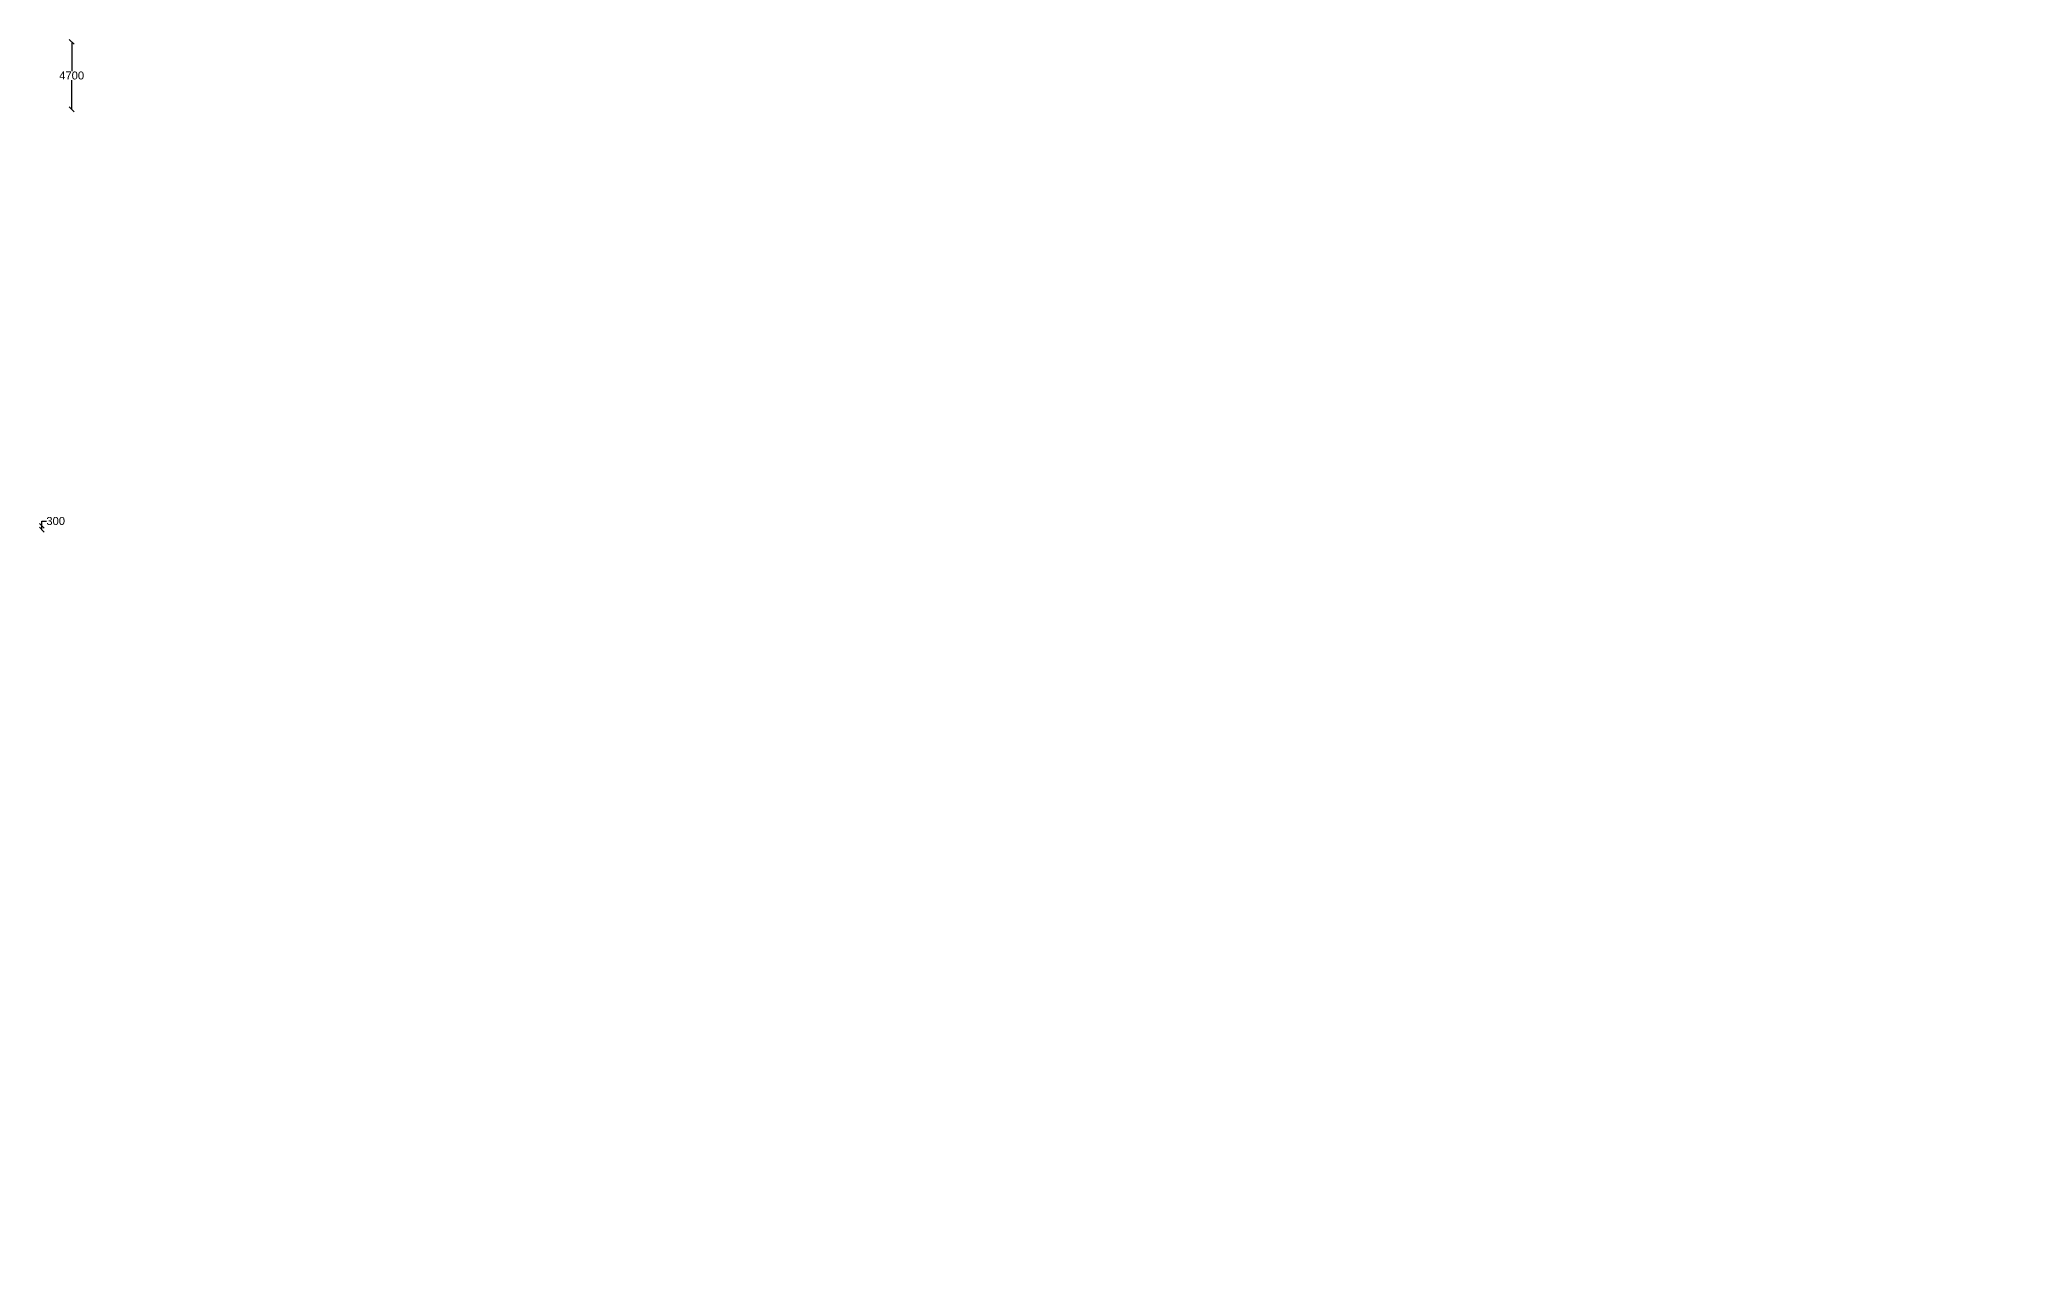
# Model space of a CAD drawing. Header units: metres. Extents: x 119 to 1793, y 659 to 1072.
# Drawn here: x 119.4 to 537.8, y 754.9 to 1017.1 of the extents above; entities that cross this region are included whole.
import ezdxf

# ---------------------------------------------------------------- set-up
doc = ezdxf.new("R2010")
doc.units = ezdxf.units.M
doc.header["$MEASUREMENT"] = 0
doc.linetypes.add('ACAD_ISO03W100', pattern=[30, 12, -18])
doc.layers.add('DIMENSION', color=255, linetype='Continuous')
doc.layers.add('DRAWING', color=7, linetype='Continuous')
doc.styles.get("Standard").update_dxf_attribs({"font": 'ARIAL_1.TTF'})
doc.dimstyles.get("Standard").update_dxf_attribs({"dimtxt": 1.7, "dimasz": 1, "dimexe": 0.18, "dimexo": 0.0625, "dimgap": 0.09, "dimtad": 0, "dimtih": 1, "dimtoh": 1, "dimdec": 0, "dimzin": 0, "dimdsep": 46, "dimtxsty": 'Standard', "dimblk": 'OBLIQUE', "dimcen": 0, "dimse1": 1, "dimse2": 1, "dimadec": 0, "dimazin": 0, "dimtfac": 1, "dimtdec": 0, "dimtofl": 0, "dimtmove": 0, "dimatfit": 3, "dimfxl": 0, "dimtolj": 1, "dimtzin": 0, "dimarcsym": 0})

# ---------------------------------------------------------------- blocks, each defined once
blk = doc.blocks.new('_Oblique')
at = {"color": 0, "linetype": 'ByBlock', "lineweight": -2}
blk.add_line((-0.5, -0.5), (0.5, 0.5), dxfattribs=at)
blk = doc.blocks.new('*D193')
at = {"layer": 'Defpoints', "color": 0, "linetype": 'ACAD_ISO03W100'}
for p in [(126.29, 1016.61), (126.31, 1016.61), (126.29, 1002.25)]:
    blk.add_point(p, dxfattribs=at)
at = {"layer": 'DIMENSION', "color": 0, "linetype": 'ACAD_ISO03W100', "lineweight": -2}
for p, q in [((126.31, 1016.61), (126.31, 1010.39)), ((126.31, 1002.25), (126.31, 1008.47))]:
    blk.add_line(p, q, dxfattribs=at)
for p, rotation in [((126.31, 1016.61), 90), ((126.31, 1002.25), 270)]:
    blk.add_blockref('_Oblique', p, dxfattribs=dict(at, rotation=rotation))
at = {"layer": 'DIMENSION', "color": 0, "linetype": 'ACAD_ISO03W100', "insert": (126.31, 1009.43), "char_height": 1.7, "attachment_point": 5}
blk.add_mtext('\\A1;4700', dxfattribs=at)
blk = doc.blocks.new('*D209')
at = {"layer": 'Defpoints', "color": 0, "linetype": 'ACAD_ISO03W100'}
for p in [(119.95, 913.77), (119.96, 913.77), (119.96, 912.93)]:
    blk.add_point(p, dxfattribs=at)
at = {"layer": 'DIMENSION', "color": 0, "linetype": 'ACAD_ISO03W100', "lineweight": -2}
for p, q in [((119.95, 913.77), (119.95, 914.77)), ((119.95, 914.77), (120.95, 914.77)), ((119.95, 912.93), (119.95, 913.77))]:
    blk.add_line(p, q, dxfattribs=at)
for p, rotation in [((119.95, 913.77), 90), ((119.95, 912.93), 270)]:
    blk.add_blockref('_Oblique', p, dxfattribs=dict(at, rotation=rotation))
at = {"layer": 'DIMENSION', "color": 0, "linetype": 'ACAD_ISO03W100', "insert": (122.91, 914.77), "char_height": 1.7, "attachment_point": 5}
blk.add_mtext('\\A1;300', dxfattribs=at)
blk = doc.blocks.new('*D245')
at = {"layer": 'Defpoints', "color": 0, "linetype": 'ACAD_ISO03W100'}
for p in [(136.03, 760.87), (1574.06, 760.87), (1575.49, 755.36)]:
    blk.add_point(p, dxfattribs=at)
at = {"layer": 'DRAWING', "color": 0, "linetype": 'ACAD_ISO03W100', "lineweight": -2}
for p, q in [((1574.06, 760.87), (1574.06, 759.07)), ((1574.06, 755.36), (1574.06, 757.16))]:
    blk.add_line(p, q, dxfattribs=at)
for p, rotation in [((1574.06, 760.87), 90), ((1574.06, 755.36), 270)]:
    blk.add_blockref('_Oblique', p, dxfattribs=dict(at, rotation=rotation))
at = {"layer": 'DRAWING', "color": 0, "linetype": 'ACAD_ISO03W100', "insert": (1574.06, 758.11), "char_height": 1.7, "attachment_point": 5}
blk.add_mtext('\\A1;1.50M', dxfattribs=at)

msp = doc.modelspace()

# ---------------------------------------------------------------- dimensions: what is measured, and where the dimension line sits
at = {"layer": 'DIMENSION', "linetype": 'ACAD_ISO03W100'}
for base, p1, p2, text, picture, middle in [((126.31, 1016.61), (126.29, 1002.25), (126.29, 1016.61), '4700', '*D193', (126.31, 1009.43)), ((119.95, 913.77), (119.96, 912.93), (119.96, 913.77), '300', '*D209', (122.91, 914.77))]:
    dim = msp.add_linear_dim(base=base, p1=p1, p2=p2, angle=90, text=text, dimstyle='Standard', dxfattribs=at)
    dim.commit()
    dim.dimension.update_dxf_attribs({"geometry": picture, "text_midpoint": middle})
at = {"layer": 'DRAWING', "linetype": 'ACAD_ISO03W100'}
dim = msp.add_linear_dim(base=(1574.06, 760.87), p1=(1575.49, 755.36), p2=(136.03, 760.87), angle=90, text='1.50M', dimstyle='Standard', dxfattribs=at)
dim.commit()
dim.dimension.update_dxf_attribs({"geometry": '*D245', "text_midpoint": (1574.06, 758.11), "dimtype": 160})

doc.saveas('drawing.dxf')
